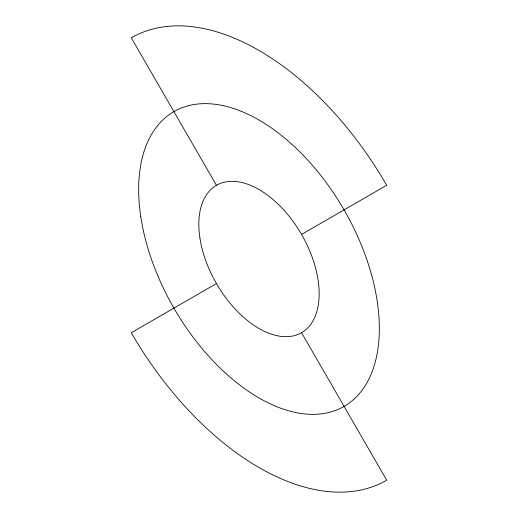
<?xml version="1.0" encoding="UTF-8"?>
<svg xmlns="http://www.w3.org/2000/svg" width="518" height="518" viewBox="0 0 518 518"><rect width="100%" height="100%" fill="white"/><g stroke="black" fill="none" stroke-linecap="round" stroke-linejoin="round"><path stroke-width="0.78" d="M216.453 283.566L131.294 332.731A255.413 147.462 60 0 0 386.706 480.192L301.547 332.692M301.547 234.434L386.706 185.269A255.413 147.462 60 0 0 131.294 37.808L216.453 185.308M199.922 238.04A85.088 49.126 60 0 0 298.4 334.252A85.088 49.126 60 0 0 278.678 204.707A85.088 49.126 60 0 0 199.922 238.04M140.76 216.569A170.182 98.252 60 0 0 337.496 409.641A170.182 98.252 60 0 0 298.744 150.79A170.182 98.252 60 0 0 140.76 216.569"/></g></svg>
